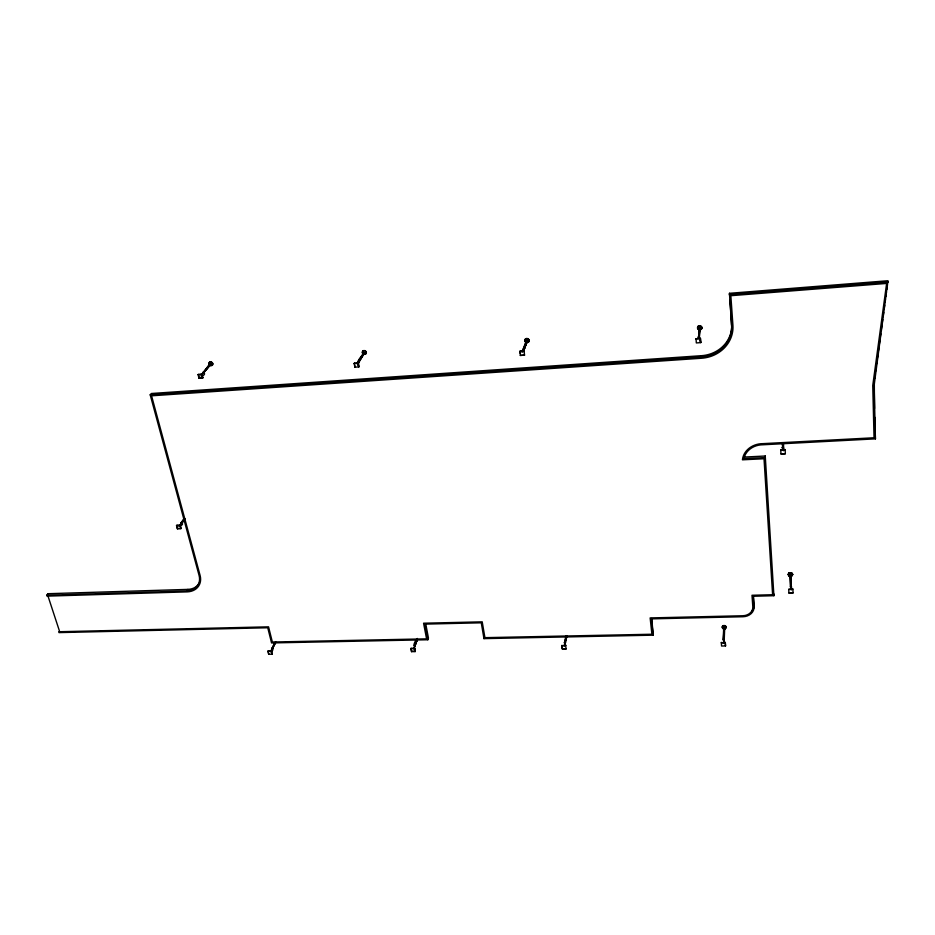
<?xml version="1.0" encoding="UTF-8"?>
<svg xmlns="http://www.w3.org/2000/svg" width="935" height="935" viewBox="0 0 935 935"><rect width="100%" height="100%" fill="white"/><g stroke="black" fill="none" stroke-linecap="round" stroke-linejoin="round"><path stroke-width="1.4" d="M527.188 342.093L527.305 341.31M199.167 583.136A17.742 13.931 31.3 0 1 187.877 589.389L47.977 593.702L46.75 595.233L47.042 596.133L187.117 591.878A18.875 14.808 31.3 0 0 200.09 575.387L151.564 395.809L701.577 358.245A33.753 30.937 -1.7 0 0 732.923 325.216L730.843 295.705L886.625 283.434L872.752 385.512L874.038 437.767L763.065 443.634A20.488 17.753 -0.5 0 0 742.437 459.821L764.024 458.746L772.602 594.718L751.997 595.268L752.815 606.78A10.624 8.731 4.6 0 1 742.846 615.744L650.141 617.918L651.905 634.234L484.914 637.658L482.215 621.833L423.578 623.213L426.582 638.85L272.354 642.018L268.555 626.836L58.73 631.733L59.022 632.609L267.749 627.771L271.559 642.941L427.844 639.762L424.841 624.124L481.268 622.815L483.968 638.628L653.191 635.181L651.426 618.876L742.928 616.749A11.839 9.736 4.6 0 0 754.042 606.745L753.411 595.84M210.106 364.662L209.978 364.183M744.003 457.086L765.251 456.011L765.251 457.554L743.956 458.629L744.12 456.373M725.537 645.945L725.291 642.251L721.294 642.777L725.268 642.696L725.537 645.945L721.563 646.015L721.317 642.333M724.076 643.374L724.707 627.911L723.433 628.32M723.783 627.619L723.409 639.505L723.678 627.701L724.602 628.168M723.783 643.151L724.415 627.946C724.438 631.137 721.808 622.172 724.052 627.911L723.363 640.078M46.75 595.233L186.86 590.943A17.765 13.943 31.3 0 0 199.073 575.422L150.196 394.815L701.484 357.041A32.409 29.721 -1.7 0 0 731.579 325.322L730.854 312.839M731.579 325.322L729.464 293.298L887.981 280.734L874.131 385.512L875.417 438.866L760.658 444.896A19.191 16.62 -0.5 0 0 744.085 457.905L743.956 458.629M363.47 353.722L363.364 354.365L363.002 353.757M701.484 357.041L701.612 355.674A32.351 29.663 -1.8 0 0 731.649 327.904M696.026 338.587L696.33 342.935L700.724 342.619L700.432 338.271L695.991 338.914L700.432 338.271M698.877 338.552L699.953 328.162L700.373 328.652M699.438 329.599L700.058 329.471L698.761 328.91M699.216 338.809L700.268 328.279L698.842 328.582M789.794 576.276C790.402 573.073 791.524 577.982 790.32 576.322C791.209 574.277 788.824 576.264 790.507 576.112M698.538 337.477L699.275 327.986M698.492 337.067L699.894 328.29M698.69 337.523L699.205 332.533M653.191 635.181L651.777 618.503M181.507 523.425L183.692 520.129M203.281 373.158L210.562 364.334C215.097 363.002 210.807 363.668 210.317 365.515M874.494 408.537L874.295 381.188M874.681 378.324L875.265 374.012M875.663 371.148L876.247 366.836M876.633 363.972L877.03 361.097M877.416 358.234L878 353.921M878.397 351.057L878.982 346.745M879.379 343.881L879.964 339.58M880.349 336.705L880.747 333.83M881.331 329.529L882.698 319.49M883.084 316.614L883.68 312.313M884.066 309.438L884.65 305.137M885.048 302.262L885.433 299.399M885.831 296.524L886.415 292.223M886.801 289.347L887.397 285.046M210.48 364.475C209.51 364.299 210.714 365.702 209.3 364.673M210.2 364.662L210.317 365.597M358.456 362.219L364.159 353.044L366.356 352.238L364.206 353.173L357.392 364.276L358.83 366.906L354.938 367.186L354.19 363.434L358.292 362.827L359.028 366.578M700.268 328.279L702.056 327.507L699.52 328.816L698.375 326.034L699.158 328.091M561.841 645.769L565.687 645.267L561.841 645.769L562.286 648.913L566.037 648.843L562.286 648.913M564.705 642.579L565.768 636.63M564.693 643.128L566.201 636.057M564.833 643.175L566.4 635.87M564.366 646.132L566.563 636.408M564.939 645.021L566.996 635.613M364.253 354.038L363.867 352.881L363.633 354.003M363.692 353.652L363.493 354.318M792.67 574.464L792.366 574.511A1.917 1.59 1.5 0 0 789.561 573.026A1.917 1.59 1.5 0 0 789.362 575.773A1.917 1.59 1.5 0 0 792.342 574.569L790.683 575.224M526.253 340.924C527.761 342.385 524.839 341.848 527.34 341.555M527.34 341.754L526.452 342.339L525.797 341.614M483.968 638.628L484.482 636.922M526.709 341.474L523.062 351.163M699.438 328.746C699.742 329.447 699.742 328.606 698.737 329.81M427.844 639.762L428.452 638.079L425.729 623.879M700.338 329.237L700.385 328.594M415.117 651.59L414.673 648.107L410.956 648.598L411.564 651.66L415.117 651.59L414.673 648.107M524.535 355.136L520.409 355.429L524.535 355.136L524.114 350.929L519.977 351.221L520.409 355.429M414.287 647.873L417.279 639.458M524.114 350.929L519.848 351.548M417.22 639.376L414.988 645.629L417.489 639.33M523.273 349.678L526.592 340.959L525.821 339.031M411.564 651.66L411.108 648.177M523.799 349.702L527.305 340.994L524.149 349.772M523.845 349.842L527.024 341.146M414.252 645.267C417.957 645.606 410.325 648.621 416.624 639.061M523.39 351.42L527.305 340.994M414.497 645.477L416.87 639.236M413.515 648.948L417.431 638.465M523.004 349.433L526.323 340.702M363.586 354.283L364.171 354.108L363.481 353.816M782.911 448.181L782.747 443.821M723.538 628.11L723.141 628.694L724.193 628.332M790.578 586.876L789.97 575.013L789.093 573.05M724.777 628.904L724.73 628.203M791.466 586.958L790.531 586.023L790.496 587.262M724.006 628.495L723.246 628.472L723.959 629.208M789.444 576.182L789.421 575.89A1.882 1.566 1.5 0 1 789.584 573.132A1.882 1.566 1.5 0 1 792.307 574.651A1.882 1.566 1.5 0 1 789.385 575.831M272.097 654.196L271.559 650.807L267.971 651.286L268.719 654.266L272.097 654.196L271.349 651.216L267.971 651.286M199.015 378.254L202.953 377.67L201.317 375.438L202.042 374.047L198.103 374.631L199.015 378.254L202.685 377.997L202.042 374.047M270.554 651.625L275.241 642.24M272.284 648.797L275.661 642.263M270.846 651.824L275.907 642.228M271.454 651.356C273.628 651.146 273.102 646.295 271.676 648.364M272.19 648.165L274.446 643.163M268.719 654.266L268.181 650.877M362.932 353.266C365.117 352.869 356.34 360.665 358.397 362.336M723.807 629.126L724.672 628.951M359.25 361.646L364.498 353.103M357.918 364.276L359.402 361.822L358.152 361.307M354.938 367.186L354.388 363.107M358.421 361.553L363.715 352.916L362.897 350.847L363.399 352.775M357.673 363.037L358.9 361.039M363.82 353.465L364.066 353.044M524.138 350.309C525.061 348.416 521.391 349.234 523.203 350.496M186.86 590.943L187.877 589.389M209.335 365.129L209.744 365.597L209.534 365.059M180.841 528.661L180.221 525.061L176.528 525.575L177.416 528.813L180.841 528.661L180.221 525.061L179.567 526.23L185.025 518.715M181.028 522.829L184.16 518.446M184.429 518.633L179.263 526.019L176.785 525.213L177.416 528.813M181.776 523.191L184.312 519.907M180.361 525.961C186.182 523.179 178.047 521.543 181.963 523.693M201.317 375.438L210.819 364.264L203.561 372.89M201.305 376.408C209.276 373.451 199.459 370.786 203.772 373.451M203.129 372.656L209.907 363.984L201.773 374.374L198.103 374.631M724.193 640.066L723.573 639.014L723.293 640.183M150.196 394.815L151.353 393.506L701.612 355.674M209.662 362.394L210.165 364.194M209.522 364.229L209.276 364.919M782.583 447.397L782.361 443.213M564.459 642.357L565.5 642.392L565.184 643.28M564.483 642.181L564.249 642.871M724.415 627.946L726.308 627.023L724.251 627.934M790.765 575.399L792.635 574.347M699.006 337.932L699.088 336.518L697.931 337.465M529.163 340.246L527.048 341.205L529.21 340.387M699.614 329.716L699.696 329.693A1.999 1.835 -1.8 0 0 701.566 327.098A1.999 1.835 -1.8 0 0 698.223 326.619A1.999 1.835 -1.8 0 0 699.135 329.599L699.275 329.623M791.244 590.02L791.068 575.341M729.394 294.56L888.25 282.019M354.19 363.434L358.093 363.154L358.83 366.906M780.76 449.805L785.12 449.571L785.342 453.732L780.982 453.954L780.772 450.179L785.12 449.571M176.528 525.575L179.964 525.435M177.673 528.439L181.109 528.287M788.719 589.167L792.868 589.05L793.067 592.895L788.93 593.012L788.731 589.599L792.868 589.05M773.888 593.982L773.899 595.712L753.306 596.261L754.042 606.745M410.956 648.598L414.509 648.528M411.716 651.239L415.269 651.169M790.285 576.556L789.666 575.866M522.688 352.179L519.977 351.221L520.351 353.804M210.094 364.323L209.428 362.196M699.135 328.08L698.375 326.034M699.66 340.644L700.759 342.28M789.21 572.968L790.204 575.212L790.624 587.157M525.599 338.809L526.592 340.959L525.774 341.672M362.803 350.941L363.434 352.787M47.977 593.702L48.269 594.602M48.001 596.098L59.676 631.709M198.372 374.316L199.284 377.939M201.773 374.374L202.685 377.997M791.092 586.677L791.033 575.224M873.898 384.063L874.131 385.512M875.417 438.866L874.704 417.174M565.687 645.267L566.037 648.843M561.935 645.337L562.379 648.481M700.397 338.599L700.724 342.619M729.464 293.298L729.767 297.482M729.966 300.275L730.656 310.046M765.251 456.011L773.899 595.712M793.067 592.895L788.93 593.012M791.431 586.303L791.513 588.933M785.342 453.732L780.982 453.954M783.483 443.424L783.717 449.817M783.168 443.482L783.425 450.74M782.63 443.038L782.805 448.449M754.054 605.003A11.828 9.724 4.5 0 1 753.423 608.755M752.815 609.912A11.828 9.724 4.5 0 1 752.032 610.987M363.154 353.664A1.893 1.683 32.7 0 1 363.575 350.8A1.893 1.683 32.7 0 1 366.181 352.67A1.893 1.683 32.7 0 1 363.551 353.944M782.139 447.736C783.366 450.471 784.465 445.621 782.139 447.736M789.257 575.983A2.115 1.753 1.5 0 0 792.541 574.663A2.115 1.753 1.5 0 0 789.479 572.875A2.115 1.753 1.5 0 0 789.257 575.902A2.115 1.753 1.5 0 0 792.541 574.581A2.115 1.753 1.5 0 0 789.479 572.956A2.115 1.753 1.5 0 0 789.257 575.983M722.848 628.145A1.812 1.484 5.8 0 0 725.911 627.677A1.812 1.484 5.8 0 0 723.783 625.725A1.812 1.484 5.8 0 0 722.848 628.145M722.697 628.262A2.034 1.66 5.8 0 0 726.121 627.747A2.034 1.66 5.8 0 0 723.737 625.538A2.034 1.66 5.8 0 0 722.697 628.262M698.538 329.587A2.244 2.057 -1.8 0 0 701.963 327.893A2.244 2.057 -1.8 0 0 698.655 326.023A2.244 2.057 -1.8 0 0 698.538 329.587M525.353 341.392A1.917 1.753 19.2 0 0 528.637 341.485A1.917 1.753 19.2 0 0 526.931 338.774A1.917 1.753 19.2 0 0 525.353 341.392M525.154 341.497A2.151 1.975 19.2 0 0 528.836 341.591A2.151 1.975 19.1 0 0 526.943 338.493A2.151 1.975 19.1 0 0 525.178 341.427A2.151 1.975 19.1 0 0 528.859 341.532A2.151 1.975 19.2 0 0 526.919 338.563A2.151 1.975 19.2 0 0 525.154 341.497M525.341 341.345A1.952 1.788 19.1 0 0 528.696 341.439A1.952 1.788 19.1 0 0 526.954 338.68A1.952 1.788 19.1 0 0 525.341 341.345M362.429 352.904A2.092 1.847 32.7 0 0 365.877 353.862A2.092 1.847 32.7 0 0 364.708 350.625A2.092 1.847 32.7 0 0 362.429 352.904M209.288 364.147A1.858 1.566 38.7 0 0 212.303 364.989A1.858 1.566 38.7 0 0 211.135 362.137A1.858 1.566 38.7 0 0 209.288 364.147M209.124 364.183A2.057 1.73 38.7 0 0 212.444 365.117A2.057 1.73 38.7 0 0 211.146 361.974A2.057 1.73 38.7 0 0 209.124 364.183"/></g></svg>
